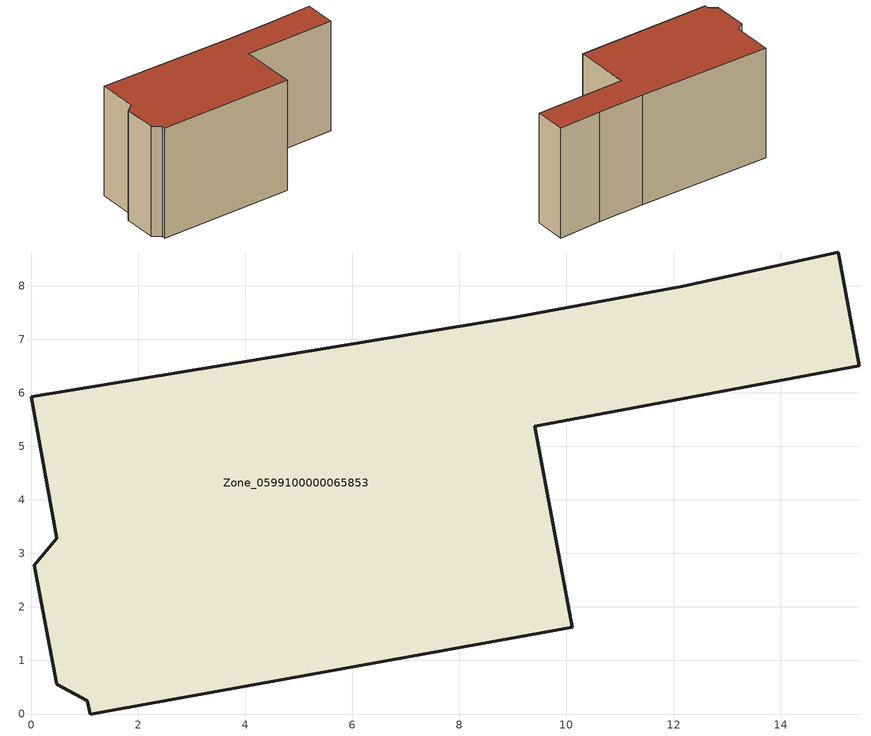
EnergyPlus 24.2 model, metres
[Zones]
Zone_0599100000065853
 floor ground (C_G): 10.11,1.62 1.1,0 1.05,0.25 0.48,0.56 0.06,2.78 0.48,3.28 0,5.93 9.03,7.41 12.17,7.99 15.07,8.63 15.47,6.5 9.41,5.37 z0
 wall outside (C_F): 15.47,6.5 15.07,8.63 12.17,7.99 9.03,7.41 0,5.93 0.48,3.28 0.06,2.78 0.48,0.56 1.05,0.25 1.1,0 10.11,1.62 9.41,5.37 15.47,6.5 z0:7.71
 roof outside (C_R): 10.11,1.62 9.41,5.37 15.47,6.5 15.07,8.63 12.17,7.99 9.03,7.41 0,5.93 0.48,3.28 0.06,2.78 0.48,0.56 1.05,0.25 1.1,0 z7.71
[BUILDING]
Pand.0599100000065853: North Axis=0; Terrain=City; Loads Convergence Tolerance Value=0.04; Temperature Convergence Tolerance Value=0.4; Solar Distribution=FullExterior; Maximum Number of Warmup Days=25; Minimum Number of Warmup Days=1
[Site:Location]
Rotterdam.The.Hague.AP_ZH_NLD Design_Conditions: Latitude=51.96; Longitude=4.45; Time Zone=1; Elevation=-4.5
[SITE:GROUNDTEMPERATURE:BUILDINGSURFACE]
18, 18, 18, 18, 18, 18, 18, 18, 18, 18, 18, 18
[MATERIAL] Thermal Absorptance=0.9; Solar Absorptance=0.7; Visible Absorptance=0.7
Name | Roughness | Thickness | Conductivity | Density | Specific Heat
G.TI.1946 | MediumSmooth | 0.15 | 1 | 540 | 1210
F.TI.1946 | Rough | 0.3 | 0.857143 | 1920 | 840
R.TI.1946 | MediumRough | 0.2 | 0.1 | 1500 | 1000
[CONSTRUCTION]
C_G: G.TI.1946
C_F: F.TI.1946
C_R: R.TI.1946
[ZONE]
Zone_0599100000065853: Type=1; Multiplier=1; Ceiling Height=Autocalculate; Volume=Autocalculate; Floor Area=autocalculate; Part of Total Floor Area=Yes
[ZONEINFILTRATION:DESIGNFLOWRATE]
Infil_Zone_0599100000065853: Zone or ZoneList or Space or SpaceList=Zone_0599100000065853; Schedule=AlwaysOn; Design Flow Rate Calculation Method=Flow/Area; Flow Rate per Floor Area=0.003; Constant Term Coefficient=1; Temperature Term Coefficient=0; Velocity Term Coefficient=0; Velocity Squared Term Coefficient=0
[HVACTEMPLATE:ZONE:IDEALLOADSAIRSYSTEM]
Zone_0599100000065853: Maximum Heating Supply Air Temperature=50; Minimum Cooling Supply Air Temperature=13; Maximum Heating Supply Air Humidity Ratio=0.0156; Minimum Cooling Supply Air Humidity Ratio=0.0077; Heating Limit=NoLimit; Cooling Limit=NoLimit; Dehumidification Control Type=ConstantSensibleHeatRatio; Cooling Sensible Heat Ratio=0.7; Dehumidification Setpoint=60; Humidification Control Type=None; Humidification Setpoint=30; Outdoor Air Method=None; Outdoor Air Flow Rate per Person=0.00944; Outdoor Air Flow Rate per Zone Floor Area=0; Outdoor Air Flow Rate per Zone=0; Demand Controlled Ventilation Type=None; Outdoor Air Economizer Type=NoEconomizer; Heat Recovery Type=None; Sensible Heat Recovery Effectiveness=0.7; Latent Heat Recovery Effectiveness=0.65
[ZONECONTROL:THERMOSTAT]
ThermostatControl_Zone_0599100000065853: Zone or ZoneList=Zone_0599100000065853; Control Type Schedule=DualSetpointControlType; Control 1=Thermostat_Zone_0599100000065853; Temperature Difference Between Cutout And Setpoint=0
[THERMOSTATSETPOINT:DUALSETPOINT]
Thermostat_Zone_0599100000065853: Heating Setpoint Temperature Schedule=HeatingSetpoint_Zone_0599100000065853; Cooling Setpoint Temperature Schedule=CoolingSetpoint_Zone_0599100000065853
[SCHEDULE:COMPACT]
HeatingSetpoint_Zone_0599100000065853: Through: 12/31, For: AllDays, Until: 24:00, 21
CoolingSetpoint_Zone_0599100000065853: Through: 12/31, For: AllDays, Until: 24:00, 24
DualSetpointControlType: Through: 12/31, For: AllDays, Until: 24:00, 4
AlwaysOn: Through: 12/31, For: AllDays, Until: 24:00, 1
